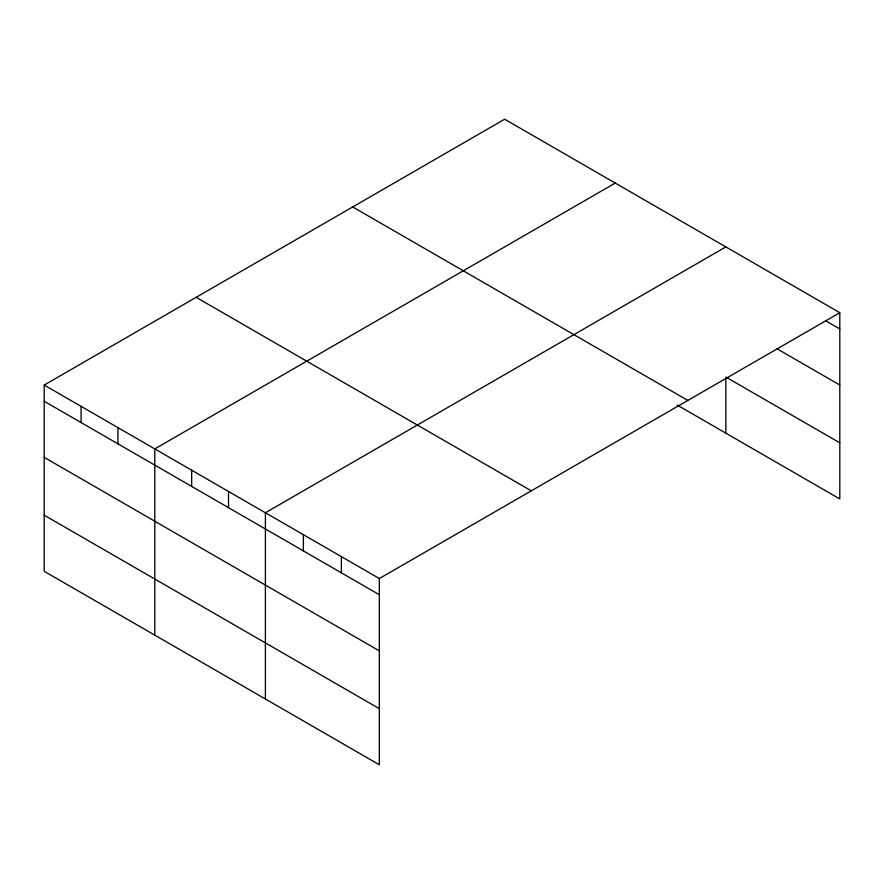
<?xml version="1.0" encoding="UTF-8"?>
<svg xmlns="http://www.w3.org/2000/svg" width="884" height="884" viewBox="0 0 884 884"><rect width="100%" height="100%" fill="white"/><g stroke="black" fill="none" stroke-linecap="round" stroke-linejoin="round"><path stroke-width="1.33" d="M677.089 405.005L839.8 498.941L839.8 312.704L504.653 119.218L44.2 385.059L44.2 571.296L379.346 764.782L379.346 578.545L44.2 385.059M615.253 183.065L154.799 448.906L154.799 635.143M725.852 246.923L265.399 512.764L265.399 699.001M379.346 578.545L839.8 312.704M825.557 320.693L839.8 328.914M776.892 348.705L839.8 385.026M725.852 377.048L839.8 442.84M352.705 206.944L687.851 400.43M196.149 297.322L531.295 490.819M44.2 401.259L379.346 594.755M44.2 457.371L379.346 650.867M44.2 515.184L379.346 708.681M725.852 378.418L725.852 433.16M341.368 556.622L341.368 572.821M303.378 534.687L303.378 550.898M228.525 491.471L228.525 507.681M191.662 470.189L191.662 486.399M117.937 427.624L117.937 443.823M81.063 406.342L81.063 422.541"/></g></svg>
